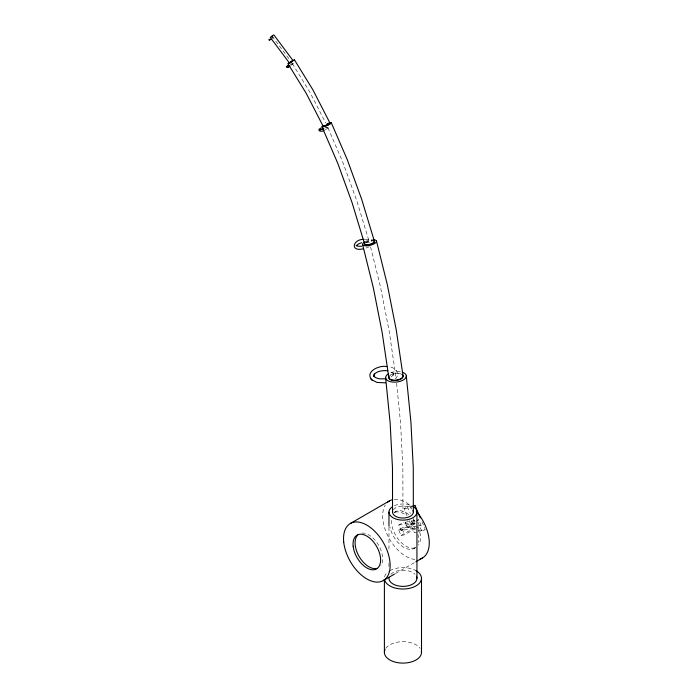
<?xml version="1.0" encoding="UTF-8"?>
<svg xmlns="http://www.w3.org/2000/svg" width="698" height="698" viewBox="0 0 698 698"><rect width="100%" height="100%" fill="white"/><g stroke="black" fill="none" stroke-linecap="round" stroke-linejoin="round"><path stroke-width="0.52" stroke-dasharray="3.49 2.62" d="M395.356 378.796C401.149 373.901 394.518 366.485 388.437 366.79M273.346 37.544L272.368 38.39M291.406 63.719L290.403 64.373M291.38 65.15L293.3 63.614L292.261 63.003M390.985 376.972L393.279 375.07L392.922 375.568L393.602 374.207L393.053 372.898L393.506 373.351L389.056 370.978M326.437 127.341L325.634 127.804M290.403 64.033L291.101 63.631M272.211 37.919L272.848 37.552M291.389 64.827L292.986 63.972L292.218 63.771M394.318 512.419L395.679 511.634M407.039 515.726L404.037 508.746L407.414 506.792L412.117 505.928M398.741 525.079L411.043 522.811L413.417 528.342L401.114 530.602L398.741 525.079L404.125 521.973M416.933 526.091L407.597 527.81L405.224 522.287L407.763 520.821M415.615 528.491L404.674 534.808L401.071 535.471L398.698 529.939L411.043 522.811M398.698 529.939L402.301 529.276L415.066 521.912M415.973 521.38L418.713 519.801L421.086 525.332L416.523 527.958M401.114 530.602L412.78 523.866L415.205 523.421L412.832 517.899M407.597 527.81L415.205 523.421M401.071 535.471L413.417 528.342M418.067 530.079L418.879 531.981L421.897 531.422L425.274 529.468L417.744 530.855M414.193 548.41L415.554 547.625M395.417 573.573L414.987 562.283M369.242 246.734L365.386 248.322M325.399 129.654L328.313 127.891L328.758 126.547M325.329 127.856L327.816 127.464L327.397 127.306M404.037 508.746L411.567 507.359M405.224 522.287L418.713 519.801M417.971 525.899L421.086 525.332M416.462 532.426L414.368 532.81L409.124 520.603M365.211 239.266L370.115 239.807L372.174 241.578M365.438 242.023L369.451 242.538M395.958 370.158L396.412 370.612M272.115 36.226L289.967 60.115M292.383 63.675L309.502 91.482L325.687 122.944M327.955 127.821L342.526 161.508L356.879 200.98L369.547 242.791M421.967 521.772L424.864 528.508M417.866 522.034L421.897 531.422M407.414 506.792L410.311 513.527M413.199 520.263L415.266 525.079M415.231 529.573L411.201 520.185A20.556 11.866 60 0 1 415.45 527.051M402.301 529.276L404.674 534.808M370.577 246.944L380.366 286.407L389.214 331.28L396.167 378.979M396.595 383.228L400.53 422.552L402.868 467.817L402.947 512.062M388.961 527.269L388.961 550.076M388.961 563.111L388.961 567.457M365.7 242.415A5.087 1.858 -13.9 0 1 372.671 240.644M389.781 375.489A7.172 3.603 -5.7 0 1 401.647 374.233A7.163 3.307 -8.4 0 0 389.842 375.873M365.438 243.044A5.087 1.553 -16.9 0 1 372.68 240.697M365.447 241.491A7.163 2.609 -13.9 0 1 372.392 239.737M393.34 509.784A10.4 5.994 -0.1 0 1 402.266 506.085A10.4 5.994 -0.1 0 1 411.951 509.06M390.81 372.68A10.4 5.226 -5.7 0 1 401.176 371.929M414.874 559.447A32.954 19.029 60 0 1 388.777 537.696A32.954 19.029 60 0 1 385.287 505.073M394.3 499.402A32.954 19.029 60 0 1 411.986 506.923M414.804 547.86A20.556 11.866 60 0 1 398.689 539.772A20.556 11.866 60 0 1 391.543 518.928M394.422 512.559A20.556 11.866 60 0 1 409.107 514.862M413.766 519.792A20.556 11.866 60 0 1 414.804 521.231M417.858 526.685A20.556 11.866 60 0 1 418.547 545.094M361.974 533.071A19.509 11.264 60 0 1 378.621 545.217A19.509 11.264 60 0 1 380.82 565.703M415.45 547.485A20.556 11.866 60 0 1 401.08 545.435A20.556 11.866 60 0 1 389.877 526.85M395.068 512.192A20.556 11.866 60 0 1 405.808 515.072M417.954 534.371A20.556 11.866 60 0 1 417.954 543.061M385.811 648.294A18.549 10.714 0 0 1 402.947 641.68A18.549 10.714 0 0 1 420.091 648.294M384.554 576.914A18.549 10.714 0 0 1 388.228 571.793M389.833 570.737A18.549 10.714 0 0 1 416.069 570.737M390.836 574.271A13.986 8.079 0 0 1 415.066 574.271M394.431 505.657A13.986 8.079 0 0 1 411.462 505.657M393.593 374.198L393.506 374.87L393.602 374.207M393.724 374.172L393.471 373.517L393.724 374.172"/><path stroke-width="1.05" d="M290.612 62.105L289.382 62.951L270.37 37.526L272.272 35.677L273.86 34.917L292.986 60.517L291.581 61.511M271.086 39.289L269.131 40.231L268.983 39.297M293.012 60.586L294.443 59.836L312.783 89.632L330.023 123.136L323.567 126.556M289.583 62.837L288.038 63.797L306.221 93.331L323.2 126.338M289.679 62.715L292.986 60.517M288.038 63.771L290.848 61.956M294.443 59.862L293.666 60.447M291.982 61.686L292.654 61.014L290.22 62.532M270.205 39.306L269.515 39.943L269.472 39.289M272.648 36.27L272.185 36.61M291.31 62.201L290.848 62.523M288.143 65.438C284.374 67.217 287.916 68.587 289.879 66.092M289.879 65.743C288.065 68.072 285.072 66.781 288.501 65.542M290.595 62.043L291.851 61.267M291.816 61.363L293.099 60.674M350.352 523.483L389.475 500.894M413.251 506.382L414.944 505.404L420.318 517.916M383.307 580.562L394.492 574.114M415.912 561.742L422.438 557.972M320.932 128.013C315.732 130.229 321.446 132.821 324.221 130.151M321.35 129.566L323.776 128.415M326.271 124.776L326.708 124.549M271.086 37.308L270.37 37.526M327.144 124.323L327.981 123.912M328.374 123.729L330.023 123.136M323.645 128.72L319.597 129.671L320.181 130.29M361.573 242.721L358.179 244.108L356.346 245.932L356.294 245.26L357.83 246.237L361.712 246.254M413.059 505.753L414.944 505.404M364.129 239.37C353.031 238.821 349.48 252.03 363.178 248.828M384.964 378.848L379.511 378.848L376.109 377.871L373.831 376.231L374.285 376.684L373.613 375.411L373.823 376.056L374.416 374.015L374.058 374.512C377.444 370.551 383.603 370.411 387.826 370.734M385.436 382.844L377.042 382.443L371.729 379.764M386.858 366.607C379.625 364.784 364.051 371.79 372.156 380.192M370.926 378.97L371.38 379.424M331.341 122.857L347.264 159.641L361.712 199.384L374.416 241.316M321.996 126.853L337.797 163.367L352.054 202.577L364.618 244.047M376.492 241.028L387.346 284.775L396.246 329.918L403.008 375.62M362.602 244.553L373.386 288.03L382.172 332.632L388.873 377.836M406.315 376.1L410.913 421.993L413.268 467.625L413.347 512.053M385.601 377.609L390.156 423.119L392.477 468L392.555 512.07M421.505 578.31L421.505 652.386M416.942 512.062L416.942 578.31M388.961 512.062L388.961 526.179M384.397 579.401L384.397 652.386M328.296 123.337A5.087 0.811 -23.4 0 1 330.704 123.607A5.087 0.811 -23.4 0 1 323.645 126.8A5.087 0.811 -23.4 0 1 323.68 125.422M373.901 240.95A5.087 1.858 -13.9 0 1 370.376 244.483A5.087 1.858 -13.9 0 1 364.644 243.532M323.61 125.832A3.778 0.602 -23.4 0 0 324.003 126.39A3.778 0.602 -23.4 0 0 328.88 124.427A3.778 0.602 -23.4 0 0 329.343 123.31A3.778 0.602 -23.4 0 0 328.296 123.59M327.004 124.061A3.778 0.602 -23.4 0 1 327.449 123.886M402.572 374.983A7.172 3.603 -5.7 0 1 396.403 380.436A7.172 3.603 -5.7 0 1 389.065 376.414M402.537 374.835A7.163 3.307 -8.4 0 1 397.729 379.869A7.163 3.307 -8.4 0 1 388.899 378.072M373.866 240.862A5.087 1.553 -16.9 0 1 370.9 243.968A5.087 1.553 -16.9 0 1 364.661 244.256M373.203 239.728A7.163 2.609 -13.9 0 1 375.158 243.183A7.163 2.609 -13.9 0 1 364.923 245.783A7.163 2.609 -13.9 0 1 364.74 241.866M412.989 510.5A10.4 5.994 -0.1 0 1 403.627 518.038A10.4 5.994 -0.1 0 1 392.642 511.294M402.292 372.226A10.4 5.226 -5.7 0 1 403.872 379.651A10.4 5.226 -5.7 0 1 388.934 381.23A10.4 5.226 -5.7 0 1 388.664 373.674M387.469 502.377A32.954 19.029 60 0 1 391.77 499.89M416.261 511.25A32.954 19.029 60 0 1 420.144 558.976M377.269 568.329A19.509 11.264 60 0 1 359.121 556.472A19.509 11.264 60 0 1 357.934 534.834M421.339 650.99A18.549 10.714 0 0 1 401.734 663.074A18.549 10.714 0 0 1 385.026 649.62M416.069 570.737A18.549 10.714 0 0 1 411.157 587.917A18.549 10.714 0 0 1 384.554 579.715M416.462 576.225A13.986 8.079 0 0 1 403.863 586.372A13.986 8.079 0 0 1 389.083 577.263M412.841 506.347A13.986 8.079 0 0 1 413.268 517.515A13.986 8.079 0 0 1 393.96 518.248A13.986 8.079 0 0 1 391.848 507.141M343.73 542.198A32.954 19.029 60 0 0 381.021 581.565A32.954 19.029 60 0 0 375.751 532.312A32.954 19.029 60 0 0 343.73 542.198M353.153 546.202A19.509 11.264 60 0 0 375.227 569.507A19.509 11.264 60 0 0 372.113 540.357A19.509 11.264 60 0 0 353.153 546.202"/></g></svg>
